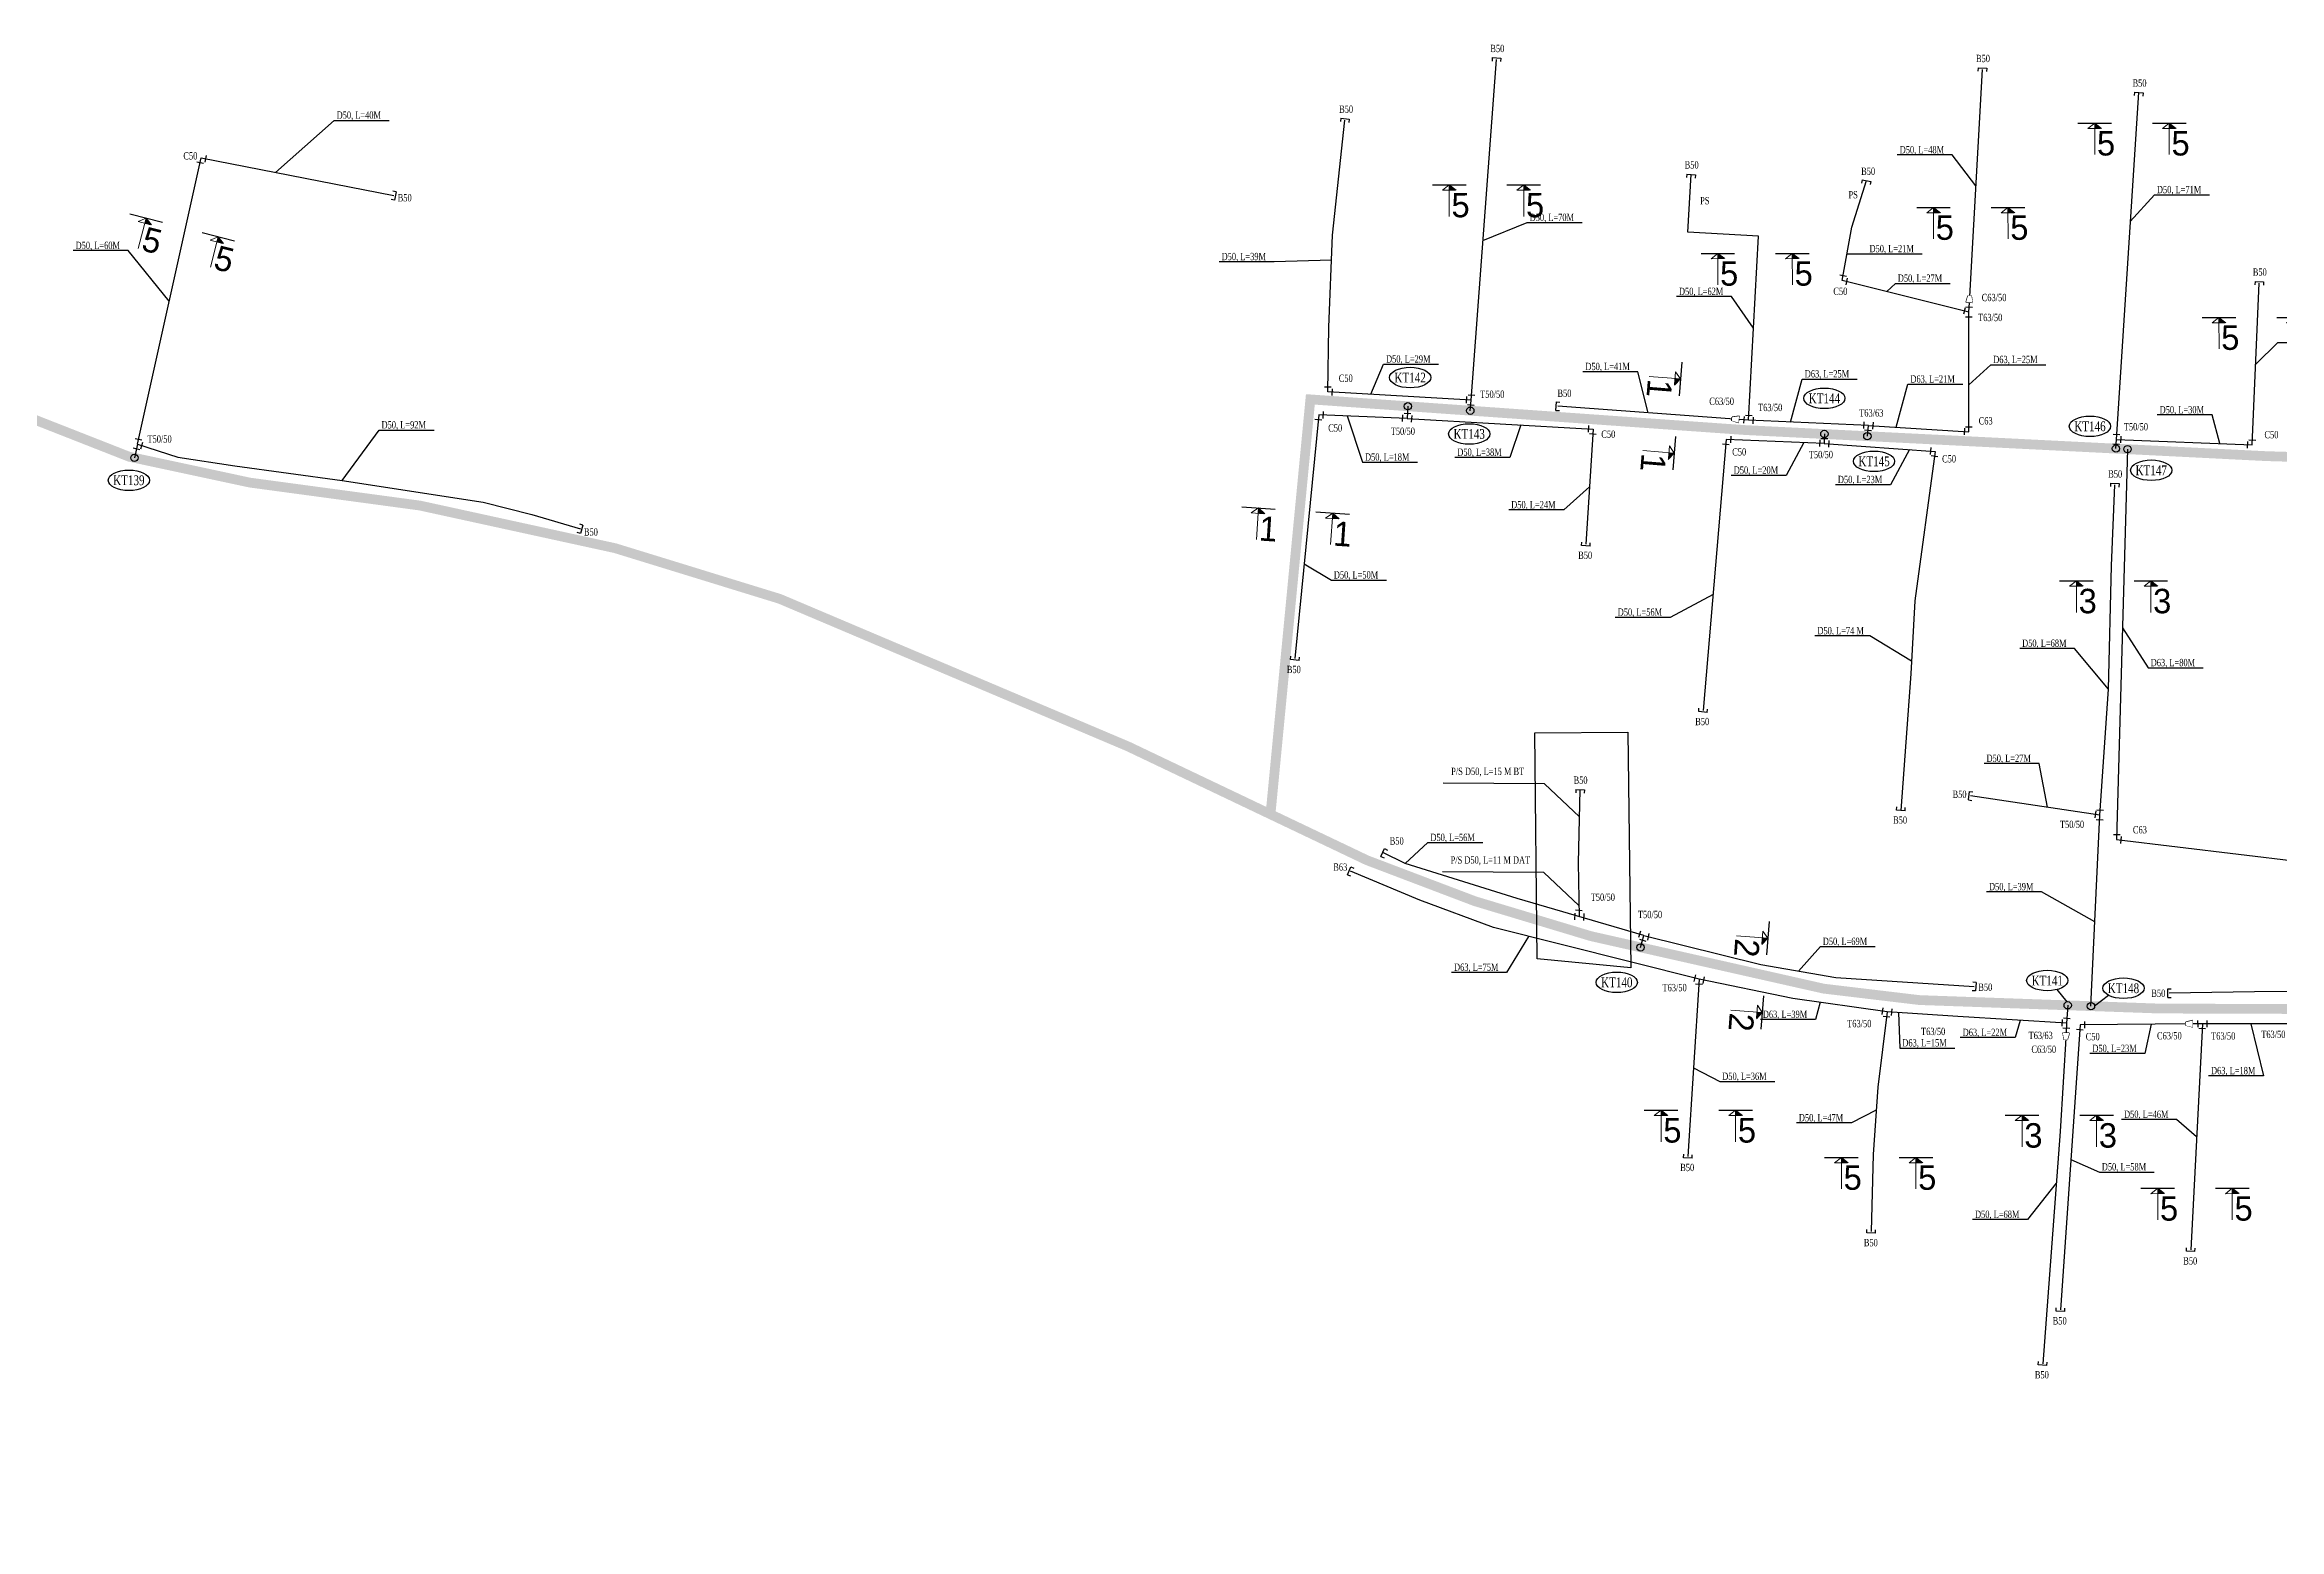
# Model space of a CAD drawing. Extents: x 549410 to 552487, y 2341005 to 2344743.
# Drawn here: x 551058.5 to 551515.7, y 2341126.9 to 2341430.6 of the extents above; entities that cross this region are included whole.
import ezdxf
from ezdxf.enums import TextEntityAlignment as Align

# ---------------------------------------------------------------- set-up
doc = ezdxf.new("R2010")
doc.units = 0
doc.header["$MEASUREMENT"] = 0
doc.set_wipeout_variables(frame=1)
doc.linetypes.add('DASHED', pattern=[0.75, 0.5, -0.25])
for name, color, linetype in [('110', 5, 'DASHED'), ('225', 5, 'DASHED'), ('50', 2, 'Continuous'), ('63', 1, 'Continuous'), ('ten dai khoi thuy', 210, 'Continuous'), ('Text D-L', 7, 'Continuous'), ('Text phu kien', 2, 'Continuous')]:
    doc.layers.add(name, color=color, linetype=linetype)
doc.layers.add('MC', color=7, linetype='Continuous', lineweight=13)
doc.styles.add('HH', font='VHHELS.TTF')
doc.styles.add('Text', font='vntimeh.shx', dxfattribs={"width": 0.75, "bigfont": 'vn.shx'})
doc.styles.add('TextNode', font='vntimeh1.shx', dxfattribs={"width": 0.7, "bigfont": 'vn.shx'})
doc.linetypes.add('ZIGZAG', pattern='A,0.0001,-0.2,[131,ltypeshp.shx,S=0.2,R=0,X=-0.2,Y=0],-0.4,[131,ltypeshp.shx,S=0.2,R=180,X=0.2,Y=0],-0.2', length=0.8001)

# ---------------------------------------------------------------- blocks, each defined once
blk = doc.blocks.new('pt')
at = {"color": 3, "linetype": 'Continuous'}
blk.add_line((0.96, -0.69), (0.96, 0.69), dxfattribs=at)
blk = doc.blocks.new('bit')
at = {"color": 3, "linetype": 'Continuous'}
for points in [[(-0.3, -0.88), (-0.3, 0.88)], [(-0.3, 0.88), (0.39, 0.88)], [(-0.3, -0.88), (0.39, -0.88)]]:
    blk.add_lwpolyline(points, dxfattribs=at)
blk = doc.blocks.new('con')
at = {"color": 3, "linetype": 'Continuous'}
for points in [[(0, 0.67), (0, -0.67)], [(0, 0.67), (1.39, 0.34)], [(1.39, 0.34), (1.39, -0.34)], [(0, -0.67), (1.39, -0.34)]]:
    blk.add_lwpolyline(points, dxfattribs=at)
at = {"linetype": 'Continuous'}
blk.add_wipeout([(0, 0.67), (0, -0.67), (1.39, -0.34), (1.39, 0.34)], dxfattribs=at)
blk = doc.blocks.new('Daudai')
at = {"layer": 'ten dai khoi thuy', "color": 3}
blk.add_circle((0, 0), 0.75, dxfattribs=at)
blk = doc.blocks.new('Mc1-1')
at = {"layer": 'MC'}
for points in [[(-7.04, -0.89), (-8.44, 0.21), (-8.43, -0.89)], [(8.21, -0.89), (6.81, 0.21), (6.81, -0.89)]]:
    blk.add_hatch(color=256, dxfattribs=at).paths.add_polyline_path(points)
at = {"layer": '63'}
for points in [[(-11.87, 0.21), (-5, 0.21)], [(3.37, 0.21), (10.24, 0.21)]]:
    blk.add_lwpolyline(points, dxfattribs=at)
at = {"layer": 'MC'}
for p, q in [((-8.44, 0.21), (-9.83, -0.9)), ((-8.44, 0.21), (-8.42, -6.23)), ((-8.44, 0.21), (-7.04, -0.89)), ((6.81, 0.21), (5.41, -0.9)), ((6.81, 0.21), (6.82, -6.23)), ((6.81, 0.21), (8.21, -0.89)), ((-9.83, -0.9), (-7.23, -0.89)), ((5.41, -0.9), (8.01, -0.89))]:
    blk.add_line(p, q, dxfattribs=at)
at = {"style": 'HH'}
for p in [(-7.97, -6.42), (7.27, -6.42)]:
    blk.add_text('1', height=5, rotation=0.112, dxfattribs=at).set_placement(p)
blk = doc.blocks.new('Mc2-2')
at = {"layer": 'MC'}
for points in [[(-7.04, -0.86), (-8.44, 0.24), (-8.43, -0.86)], [(8.21, -0.86), (6.81, 0.24), (6.81, -0.86)]]:
    blk.add_hatch(color=256, dxfattribs=at).paths.add_polyline_path(points)
at = {"layer": '63'}
for points in [[(-11.87, 0.24), (-5, 0.24)], [(3.37, 0.24), (10.24, 0.24)]]:
    blk.add_lwpolyline(points, dxfattribs=at)
at = {"layer": 'MC'}
for p, q in [((-8.44, 0.24), (-9.83, -0.86)), ((-8.44, 0.24), (-8.42, -6.2)), ((-8.44, 0.24), (-7.04, -0.86)), ((6.81, 0.24), (5.41, -0.86)), ((6.81, 0.24), (6.82, -6.2)), ((6.81, 0.24), (8.21, -0.86)), ((-9.83, -0.86), (-7.23, -0.86)), ((5.41, -0.86), (8.01, -0.86))]:
    blk.add_line(p, q, dxfattribs=at)
at = {"style": 'HH'}
for p in [(-7.97, -6.39), (7.27, -6.39)]:
    blk.add_text('2', height=5, rotation=0.112, dxfattribs=at).set_placement(p)
blk = doc.blocks.new('Mc3-3')
at = {"layer": 'MC'}
for points in [[(-6.69, -0.88), (-8.09, 0.22), (-8.09, -0.88)], [(8.55, -0.88), (7.15, 0.22), (7.15, -0.88)]]:
    blk.add_hatch(color=256, dxfattribs=at).paths.add_polyline_path(points)
at = {"layer": '63'}
for points in [[(-11.53, 0.22), (-4.66, 0.22)], [(3.72, 0.22), (10.59, 0.22)]]:
    blk.add_lwpolyline(points, dxfattribs=at)
at = {"layer": 'MC'}
for p, q in [((-8.09, 0.22), (-9.49, -0.89)), ((-8.09, 0.22), (-8.08, -6.22)), ((-8.09, 0.22), (-6.69, -0.88)), ((7.15, 0.22), (5.76, -0.89)), ((7.15, 0.22), (7.17, -6.22)), ((7.15, 0.22), (8.55, -0.88)), ((-9.49, -0.89), (-6.88, -0.88)), ((5.76, -0.89), (8.36, -0.88))]:
    blk.add_line(p, q, dxfattribs=at)
at = {"style": 'HH'}
for p in [(-7.62, -6.41), (7.62, -6.41)]:
    blk.add_text('3', height=5, rotation=0.112, dxfattribs=at).set_placement(p)
blk = doc.blocks.new('Mc5-5')
at = {"layer": 'MC'}
for points in [[(-6.77, -0.84), (-8.17, 0.25), (-8.17, -0.85)], [(8.47, -0.84), (7.07, 0.25), (7.07, -0.85)]]:
    blk.add_hatch(color=256, dxfattribs=at).paths.add_polyline_path(points)
at = {"layer": '63'}
for points in [[(-11.61, 0.25), (-4.74, 0.25)], [(3.64, 0.25), (10.51, 0.25)]]:
    blk.add_lwpolyline(points, dxfattribs=at)
at = {"layer": 'MC'}
for p, q in [((-8.17, 0.25), (-9.57, -0.85)), ((-8.17, 0.25), (-8.16, -6.19)), ((-8.17, 0.25), (-6.77, -0.84)), ((7.07, 0.25), (5.68, -0.85)), ((7.07, 0.25), (7.08, -6.19)), ((7.07, 0.25), (8.47, -0.84)), ((-9.57, -0.85), (-6.96, -0.84)), ((5.68, -0.85), (8.28, -0.84))]:
    blk.add_line(p, q, dxfattribs=at)
at = {"style": 'HH'}
for p in [(-7.71, -6.37), (7.54, -6.37)]:
    blk.add_text('5', height=5, rotation=0.112, dxfattribs=at).set_placement(p)

msp = doc.modelspace()

# ---------------------------------------------------------------- linework, layer by layer
at = {"layer": '110', "color": 4, "ltscale": 10, "const_width": 2}
msp.add_lwpolyline([(551309.32, 2341273.18), (551317.48, 2341358.06), (551406.55, 2341351.78), (551513.05, 2341346.45), (551658.49, 2341342.17), (551713.08, 2341338.37), (551716.62, 2341333.38), (551836.07, 2341317.04), (551894.22, 2341309.17), (551927.39, 2341308.38)], dxfattribs=at)
at = {"layer": '225', "ltscale": 10, "const_width": 2}
msp.add_lwpolyline([(551048.03, 2341357.22), (551075.78, 2341346.33), (551100.46, 2341341.04), (551135.28, 2341336.34), (551175.22, 2341327.62), (551208.88, 2341317.26), (551280.22, 2341287.04), (551329.06, 2341263.78), (551351.14, 2341255.4), (551374.92, 2341248.24), (551422.5, 2341237.51), (551442.1, 2341235.17), (551491.14, 2341233.44), (551541.52, 2341233.27), (551637.57, 2341228.33), (551657.46, 2341226.63), (551712.64, 2341219.18), (551789.32, 2341214.3), (551801.84, 2341213.39), (551820.15, 2341209.44), (551858.23, 2341193.17), (552000.38, 2341127.9)], dxfattribs=at)
at = {"layer": '50'}
for points in [[(551350.37, 2341357.92), (551355.56, 2341427.61)], [(551452.32, 2341377.91), (551454.99, 2341425.56)], [(551482.41, 2341349.88), (551486.98, 2341420.83)], [(551321.04, 2341359.62), (551321.24, 2341372.82), (551321.98, 2341391.68), (551324.54, 2341415.19)], [(551077.46, 2341348.91), (551090.5, 2341407.46)], [(551090.5, 2341407.46), (551129.95, 2341399.75)], [(551409.21, 2341391.47), (551394.75, 2341392.26), (551395.39, 2341404.08)], [(551428.29, 2341393.27), (551431.26, 2341402.82)], [(551407.14, 2341353.8), (551409.19, 2341391.47)], [(551426.32, 2341382.39), (551428.29, 2341393.27)], [(551452.21, 2341375.91), (551426.32, 2341382.39)], [(551510.18, 2341348.75), (551511.65, 2341381.85)], [(551350.37, 2341357.92), (551321.04, 2341359.62)], [(551319.2, 2341354.91), (551314.31, 2341305.05)], [(551337.28, 2341354.16), (551319.2, 2341354.91)], [(551337.41, 2341356.65), (551337.28, 2341354.16)], [(551337.28, 2341354.16), (551375.33, 2341351.98)], [(551350.21, 2341355.75), (551350.37, 2341357.92)], [(551405.14, 2341353.95), (551368.1, 2341356.66)], [(551375.33, 2341351.98), (551373.85, 2341328.41)], [(551402.59, 2341349.88), (551397.84, 2341294.4)], [(551422.64, 2341349.04), (551402.59, 2341349.88)], [(551422.65, 2341350.98), (551422.64, 2341349.04)], [(551422.64, 2341349.04), (551445.32, 2341347.43)], [(551482.32, 2341347.99), (551482.41, 2341349.88)], [(551482.41, 2341349.88), (551510.18, 2341348.75)], [(551077.46, 2341348.91), (551076.85, 2341346.1)], [(551077.46, 2341348.91), (551085.77, 2341346.27), (551097.39, 2341344.48), (551119.36, 2341341.5), (551148.23, 2341337.06), (551158.16, 2341334.51), (551168.1, 2341331.57)], [(551445.32, 2341347.43), (551441.17, 2341316.83), (551440.35, 2341301.93), (551438.29, 2341273.95)], [(551479.03, 2341273.03), (551480.8, 2341298.75), (551481.39, 2341324.03), (551482.08, 2341340.56)], [(551479.03, 2341273.03), (551452.55, 2341276.94)], [(551477.21, 2341233.93), (551479.03, 2341273.03)], [(551385.74, 2341248.35), (551359.82, 2341255.94), (551336.89, 2341263.14), (551332.3, 2341265.36)], [(551385.05, 2341245.95), (551385.74, 2341248.35)], [(551385.74, 2341248.35), (551409.68, 2341242.42), (551425.03, 2341239.76), (551453.34, 2341237.94)], [(551397.06, 2341239.42), (551394.73, 2341203.17)], [(551585.06, 2341234.86), (551541.54, 2341237.11), (551510.66, 2341236.89), (551493.24, 2341236.6)], [(551435.49, 2341232.77), (551433.57, 2341217.35), (551432.65, 2341203.6), (551432.22, 2341187.8)], [(551475, 2341230.12), (551470.97, 2341171.79)], [(551498, 2341230.31), (551475, 2341230.12)], [(551500, 2341230.33), (551497.63, 2341184.06)], [(551472.11, 2341228.44), (551470.89, 2341208.25), (551467.33, 2341160.76)]]:
    msp.add_lwpolyline(points, dxfattribs=at)
at = {"layer": '50', "color": 1}
for points in [[(551372.35, 2341263.22), (551372.68, 2341278.21)], [(551372.53, 2341252.22), (551372.35, 2341263.22)]]:
    msp.add_lwpolyline(points, dxfattribs=at)
at = {"layer": '63', "color": 6}
for points in [[(551452.21, 2341375.91), (551452.32, 2341377.91)], [(551452.23, 2341351.41), (551452.21, 2341375.91)], [(551407.14, 2341353.8), (551405.14, 2341353.95)], [(551431.68, 2341352.74), (551407.14, 2341353.8)], [(551431.45, 2341350.54), (551431.68, 2341352.74)], [(551431.68, 2341352.74), (551452.23, 2341351.41)], [(551484.68, 2341347.87), (551482.45, 2341268.03)], [(551482.45, 2341268.03), (551519.9, 2341263.54), (551540.36, 2341260.78), (551548.74, 2341260.44), (551576.72, 2341260.08), (551601.65, 2341257.91)], [(551397.06, 2341239.42), (551354.96, 2341249.99), (551339.87, 2341255.63), (551325.68, 2341261.52)], [(551435.49, 2341232.77), (551416.22, 2341235.51), (551397.06, 2341239.42)], [(551449.99, 2341231.79), (551435.49, 2341232.77)], [(551472.23, 2341230.44), (551449.99, 2341231.79)], [(551472.23, 2341230.44), (551472.11, 2341228.44)], [(551472.44, 2341234.1), (551472.23, 2341230.44)], [(551500, 2341230.33), (551498, 2341230.31)], [(551518.1, 2341230.33), (551500, 2341230.33)]]:
    msp.add_lwpolyline(points, dxfattribs=at)
at = {"layer": '63', "linetype": 'ZIGZAG', "ltscale": 10}
msp.add_lwpolyline([(551383.08, 2341241.77), (551363.86, 2341243.58), (551363.4, 2341289.81), (551382.42, 2341290.01)], close=True, dxfattribs=at)
at = {"layer": 'ten dai khoi thuy', "color": 3, "linetype": 'ByBlock'}
for points in [[(551472.32, 2341234.84), (551470.28, 2341237.32)], [(551477.96, 2341234), (551480.78, 2341236.16)]]:
    msp.add_lwpolyline(points, dxfattribs=at)
for centre in [(551337.9, 2341362.53), (551422.65, 2341358.28), (551477, 2341352.55), (551349.99, 2341350.99), (551432.82, 2341345.39), (551489.54, 2341343.56), (551075.72, 2341341.51), (551380.18, 2341238.79), (551468.27, 2341239.17), (551483.86, 2341237.59)]:
    msp.add_ellipse(centre, major_axis=(-4.22, 0), ratio=0.497929, dxfattribs=at)
at = {"layer": 'Text D-L', "color": 9}
for points in [[(551105.69, 2341404.49), (551117.73, 2341415.15), (551128.98, 2341415.15)], [(551453.65, 2341401.74), (551448.82, 2341408.06), (551437.57, 2341408.06)], [(551485.24, 2341394.42), (551490.2, 2341399.91), (551501.45, 2341399.91)], [(551352.8, 2341390.59), (551361.85, 2341394.22), (551373.1, 2341394.22)], [(551083.98, 2341378.18), (551075.57, 2341388.49), (551064.32, 2341388.49)], [(551321.78, 2341386.51), (551310.07, 2341386.21), (551298.82, 2341386.21)], [(551427.3, 2341387.83), (551431.39, 2341387.83), (551442.64, 2341387.83)], [(551435.44, 2341380.11), (551437.18, 2341381.79), (551448.43, 2341381.79)], [(551408.16, 2341372.64), (551403.65, 2341379.08), (551392.4, 2341379.08)], [(551510.92, 2341365.3), (551515.45, 2341369.72), (551526.7, 2341369.72)], [(551329.87, 2341359.11), (551332.47, 2341365.25), (551343.72, 2341365.25)], [(551386.62, 2341355.31), (551384.51, 2341363.72), (551373.26, 2341363.72)], [(551452.23, 2341361.02), (551456.71, 2341365.15), (551467.96, 2341365.15)], [(551415.72, 2341353.43), (551418.14, 2341362.22), (551429.39, 2341362.22)], [(551437.33, 2341352.37), (551439.76, 2341361.16), (551451.01, 2341361.16)], [(551325.02, 2341354.67), (551328.17, 2341345.19), (551339.42, 2341345.19)], [(551503.57, 2341349.02), (551502.01, 2341354.87), (551490.76, 2341354.87)], [(551119.36, 2341341.5), (551126.92, 2341351.78), (551138.17, 2341351.78)], [(551360.53, 2341352.83), (551358.3, 2341346.18), (551347.05, 2341346.18)], [(551418.45, 2341349.21), (551414.86, 2341342.52), (551403.61, 2341342.52)], [(551440.05, 2341347.8), (551436.17, 2341340.6), (551424.92, 2341340.6)], [(551374.59, 2341340.2), (551369.32, 2341335.44), (551358.07, 2341335.44)], [(551316.21, 2341324.43), (551321.78, 2341321.08), (551333.03, 2341321.08)], [(551399.88, 2341318.17), (551391.12, 2341313.47), (551379.87, 2341313.47)], [(551440.49, 2341304.5), (551431.98, 2341309.67), (551420.73, 2341309.67)], [(551483.66, 2341311.34), (551488.93, 2341303.14), (551500.18, 2341303.14)], [(551480.8, 2341298.75), (551473.87, 2341307.1), (551462.62, 2341307.1)], [(551468.3, 2341274.62), (551466.58, 2341283.56), (551455.33, 2341283.56)], [(551372.56, 2341272.67), (551365.39, 2341279.44), (551344.65, 2341279.53)], [(551336.89, 2341263.14), (551341.54, 2341267.38), (551352.79, 2341267.38)], [(551372.44, 2341254.53), (551365.27, 2341261.3), (551344.53, 2341261.39)], [(551478.01, 2341251.2), (551467.1, 2341257.3), (551455.85, 2341257.3)], [(551362.1, 2341248.2), (551357.63, 2341240.82), (551346.38, 2341240.82)], [(551417.35, 2341241.09), (551421.83, 2341246.11), (551433.08, 2341246.11)], [(551421.82, 2341234.72), (551420.81, 2341231.18), (551409.56, 2341231.18)], [(551437.81, 2341232.62), (551438.11, 2341225.35), (551449.36, 2341225.35)], [(551462.72, 2341231.01), (551461.71, 2341227.48), (551450.46, 2341227.48)], [(551489.5, 2341230.24), (551488.24, 2341224.21), (551476.99, 2341224.21)], [(551509.89, 2341230.33), (551512.52, 2341219.67), (551501.27, 2341219.67)], [(551395.9, 2341221.3), (551401.26, 2341218.5), (551412.51, 2341218.5)], [(551433.26, 2341212.66), (551428.18, 2341210.03), (551416.93, 2341210.03)], [(551498.82, 2341207.2), (551494.73, 2341210.73), (551483.48, 2341210.73)], [(551473.09, 2341202.57), (551478.92, 2341199.99), (551490.17, 2341199.99)], [(551470.11, 2341197.74), (551464.24, 2341190.26), (551452.99, 2341190.26)]]:
    msp.add_lwpolyline(points, dxfattribs=at)

# ---------------------------------------------------------------- block references
at = {"layer": '50'}
for name, p, rotation in [('bit', (551355.56, 2341427.61), 265.7365217519531), ('bit', (551454.99, 2341425.56), 266.799225305004), ('bit', (551486.96, 2341420.53), 265.1501548360788), ('bit', (551324.54, 2341415.19), 263.7757475264119), ('pt', (551090.5, 2341407.46), 257.4363846258463), ('pt', (551090.5, 2341407.46), 348.9410038113891), ('bit', (551395.37, 2341403.78), 266.8806379480253), ('bit', (551129.95, 2341399.75), 168.9411558757506), ('bit', (551431.21, 2341402.53), 259.7385348345296), ('pt', (551426.32, 2341382.39), 79.7386868737914), ('pt', (551426.32, 2341382.39), 345.9483117189651), ('bit', (551511.65, 2341381.85), 267.4560246436988), ('pt', (551452.21, 2341375.91), 165.9484637491775), ('pt', (551452.21, 2341375.91), 86.79937732614736), ('pt', (551452.21, 2341375.91), 270.0554066365822), ('pt', (551321.04, 2341359.62), 89.13514621456277), ('pt', (551321.04, 2341359.62), 356.6783307306201), ('pt', (551350.37, 2341357.92), 176.678482785346), ('pt', (551350.37, 2341357.92), 85.7366737962514), ('pt', (551319.2, 2341354.91), 264.3928241198564), ('pt', (551319.2, 2341354.91), 357.633296376298), ('pt', (551337.28, 2341354.16), 177.6334483984259), ('pt', (551337.28, 2341354.16), 86.88684307886362), ('pt', (551337.28, 2341354.16), 356.7231344947958), ('pt', (551350.37, 2341357.92), 265.7365217652563), ('bit', (551368.1, 2341356.66), 355.8090159021572), ('pt', (551407.14, 2341353.8), 175.8091679689006), ('pt', (551407.14, 2341353.8), 86.8807899981118), ('pt', (551407.14, 2341353.8), 357.5115613319605), ('pt', (551077.46, 2341348.91), 77.4365366466998), ('pt', (551077.46, 2341348.91), 342.4236067812358), ('pt', (551375.33, 2341351.98), 176.7232865611137), ('pt', (551375.33, 2341351.98), 266.414893531777), ('pt', (551402.59, 2341349.88), 265.1031419087711), ('pt', (551402.59, 2341349.88), 357.5945974664145), ('pt', (551422.64, 2341349.04), 177.5947495222435), ('pt', (551422.64, 2341349.04), 89.95741934281517), ('pt', (551422.64, 2341349.04), 355.9501619202267), ('pt', (551431.68, 2341352.74), 177.5117133742077), ('pt', (551431.68, 2341352.74), 264.152745624868), ('pt', (551431.68, 2341352.74), 356.3150860447275), ('pt', (551452.23, 2341351.41), 176.3152381066527), ('pt', (551452.23, 2341351.41), 90.05555868840327), ('pt', (551482.41, 2341349.88), 267.3636779640113), ('pt', (551482.41, 2341349.88), 87.30220701446832), ('pt', (551482.41, 2341349.88), 357.6790633708468), ('pt', (551510.18, 2341348.75), 177.6792153863988), ('pt', (551510.18, 2341348.75), 87.45617668528267), ('pt', (551077.46, 2341348.91), 257.8984270062609), ('pt', (551445.32, 2341347.43), 175.9503139423163), ('pt', (551445.32, 2341347.43), 262.2769642777432), ('bit', (551482.08, 2341340.56), 267.6063012165414), ('bit', (551168.1, 2341331.57), 163.5303358417817), ('bit', (551373.85, 2341328.41), 86.41504557450901), ('bit', (551314.31, 2341305.05), 84.39297617917194), ('bit', (551397.84, 2341294.4), 85.10329395529023), ('bit', (551372.67, 2341277.91), 267.4560246436988), ('bit', (551452.55, 2341276.94), 351.6047727421678), ('bit', (551438.31, 2341274.25), 85.79246764135675), ('pt', (551479.03, 2341273.03), 171.6049247813084), ('pt', (551479.03, 2341273.03), 267.3366074852693), ('pt', (551479.03, 2341273.03), 86.06094157417724), ('pt', (551482.45, 2341268.03), 88.40101026347558), ('pt', (551482.45, 2341268.03), 353.1718235139916), ('bit', (551325.68, 2341261.52), 337.4694814597133), ('bit', (551332.57, 2341265.23), 335.5010213207782), ('pt', (551372.53, 2341252.22), 177.0354300784317), ('pt', (551372.49, 2341254.53), 264.6444907418605), ('pt', (551372.53, 2341252.22), 356.7287438791809), ('pt', (551385.74, 2341248.35), 163.6828924032552), ('pt', (551385.74, 2341248.35), 346.0745618185521), ('pt', (551385.74, 2341248.35), 253.9756184080816), ('pt', (551397.06, 2341239.42), 165.900889432474), ('pt', (551397.06, 2341239.42), 348.4764255251121), ('pt', (551397.06, 2341239.42), 266.3181875841499), ('bit', (551453.34, 2341237.94), 176.332378303695), ('bit', (551493.24, 2341236.6), 0.9430997920762725), ('pt', (551435.49, 2341232.77), 171.904899984869), ('pt', (551435.49, 2341232.77), 262.9029614043644), ('pt', (551435.49, 2341232.77), 356.1178678673981), ('pt', (551472.23, 2341230.44), 176.5159206993289), ('pt', (551472.23, 2341230.44), 86.71188427732098), ('pt', (551475, 2341230.12), 0.4897435232122997), ('pt', (551500, 2341230.33), 180.4895914631141), ('pt', (551472.23, 2341230.44), 266.5550796250249), ('pt', (551475, 2341230.12), 266.0470239120471), ('pt', (551500, 2341230.33), 267.0698728587656), ('bit', (551394.73, 2341203.17), 86.31833962963617), ('bit', (551432.22, 2341187.8), 88.44976522321633), ('bit', (551497.63, 2341184.06), 87.07002488280172), ('bit', (551470.97, 2341171.79), 86.04717593895535), ('bit', (551467.33, 2341160.76), 85.70646543825453)]:
    msp.add_blockref(name, p, dxfattribs=dict(at, rotation=rotation))
msp.add_blockref('pt', (551500, 2341230.33), dxfattribs=at)
at = {"layer": '63'}
for name, p in [('Mc5-5', (551486.15, 2341414.32)), ('Mc5-5', (551354.07, 2341401.68)), ('Mc5-5', (551453.16, 2341397.07)), ('Mc5-5', (551409.03, 2341387.69)), ('Mc5-5', (551511.57, 2341374.56)), ('Mc3-3', (551482.31, 2341320.71)), ('Mc5-5', (551397.42, 2341212.38)), ('Mc3-3', (551471.2, 2341211.39)), ('Mc5-5', (551434.31, 2341202.72)), ('Mc5-5', (551499.05, 2341196.41))]:
    msp.add_blockref(name, p, dxfattribs=at)
for name, p, rotation in [('Mc5-5', (551087.1, 2341392.86), 345.5320747569702), ('Mc1-1', (551392.29, 2341353.85), 265.2120815372263), ('Mc1-1', (551315.25, 2341335.06), 356.0799825135967), ('Mc2-2', (551410.21, 2341239.43), 265.7357820054914)]:
    msp.add_blockref(name, p, dxfattribs=dict(at, rotation=rotation))
at = {"layer": 'ten dai khoi thuy'}
for p in [(551337.41, 2341356.65), (551350.21, 2341355.75), (551422.65, 2341350.98), (551431.45, 2341350.54), (551076.85, 2341346.1), (551482.32, 2341347.99), (551484.68, 2341347.87), (551385.05, 2341245.95), (551472.44, 2341234.1), (551477.21, 2341233.93)]:
    msp.add_blockref('Daudai', p, dxfattribs=at)

# ---------------------------------------------------------------- texts
at = {"layer": 'ten dai khoi thuy', "color": 2, "style": 'TextNode', "width": 0.75}
for s, p in [('KT142', (551337.9, 2341362.53)), ('KT144', (551422.65, 2341358.28)), ('KT146', (551477, 2341352.55)), ('KT143', (551349.99, 2341350.99)), ('KT145', (551432.82, 2341345.39)), ('KT147', (551489.54, 2341343.56)), ('KT139', (551075.72, 2341341.51)), ('KT140', (551380.18, 2341238.79)), ('KT141', (551468.27, 2341239.17)), ('KT148', (551483.86, 2341237.59))]:
    msp.add_text(s, height=2, dxfattribs=at).set_placement(p, align=Align.MIDDLE)
at = {"layer": 'Text D-L', "color": 4, "style": 'Text', "width": 0.75}
for s, p in [('D50, L=40m', (551118.23, 2341415.03)), ('D50, L=48m', (551438.07, 2341407.94)), ('D50, L=70m', (551362.35, 2341394.1)), ('D50, L=60m', (551064.82, 2341388.37)), ('D50, L=21m', (551431.89, 2341387.71)), ('D50, L=27m', (551437.68, 2341381.67)), ('D50, L=29m', (551332.97, 2341365.13)), ('D50, L=41m', (551373.76, 2341363.6)), ('D63, L=25m', (551418.64, 2341362.1)), ('D63, L=21m', (551440.26, 2341361.04)), ('D63, L=25m', (551457.21, 2341365.03)), ('D50, L=92m', (551127.42, 2341351.66)), ('D50, L=30m', (551491.26, 2341354.75)), ('D50, L=18m', (551328.67, 2341345.07)), ('D50, L=38m', (551347.55, 2341346.06)), ('D50, L=20m', (551404.11, 2341342.4)), ('D50, L=23m', (551425.42, 2341340.48)), ('D50, L=24m', (551358.57, 2341335.32)), ('D50, L=50m', (551322.28, 2341320.96)), ('D50, L=56m', (551380.37, 2341313.35)), ('D50, L=68m', (551463.12, 2341306.98)), ('D63, L=80m', (551489.43, 2341303.02)), ('D50, L=27m', (551455.83, 2341283.44)), ('D50, L=39m', (551456.35, 2341257.18)), ('D50, L=69m', (551422.33, 2341245.99)), ('D63, L=75m', (551346.88, 2341240.7)), ('D63, L=39m', (551410.06, 2341231.06)), ('D63, L=15m', (551438.61, 2341225.23)), ('D63, L=22m', (551450.96, 2341227.36)), ('D50, L=23m', (551477.49, 2341224.09)), ('D63, L=18m', (551501.77, 2341219.55)), ('D50, L=46m', (551483.98, 2341210.61)), ('D50, L=58m', (551479.42, 2341199.87)), ('D50, L=68m', (551453.49, 2341190.14))]:
    msp.add_text(s, height=1.5, dxfattribs=at).set_placement(p, align=Align.BOTTOM_LEFT)
at = {"layer": 'Text D-L', "color": 1, "style": 'Text', "width": 0.75}
for s, p in [('ps', (551397.23, 2341397.53)), ('ps', (551427.59, 2341398.74)), ('D50, L=39m', (551299.32, 2341386.09)), (' p/s D50, L=15 m bt', (551345.86, 2341280.77)), (' p/s D50, L=11 m dat', (551345.74, 2341262.63)), ('D50, L=36m', (551401.76, 2341218.38)), ('D50, L=47m', (551417.43, 2341209.91))]:
    msp.add_text(s, height=1.5, dxfattribs=at).set_placement(p, align=Align.BOTTOM_LEFT)
at = {"layer": 'Text D-L', "color": 40, "true_color": 0xf8d731, "style": 'Text', "width": 0.75}
for s, p in [('D50, L=71m', (551490.7, 2341399.79)), ('D50, L=62m', (551392.9, 2341378.96)), ('D50, L=74 m', (551421.23, 2341309.55)), ('D50, L=56m', (551342.04, 2341267.26))]:
    msp.add_text(s, height=1.5, dxfattribs=at).set_placement(p, align=Align.BOTTOM_LEFT)
at = {"layer": 'Text phu kien', "color": 4, "style": 'Text', "width": 0.75}
for s, p in [('B50', (551355.73, 2341429.85)), ('B50', (551455.11, 2341427.81)), ('B50', (551487.15, 2341422.78)), ('B50', (551324.79, 2341417.43)), ('C50', (551088.3, 2341407.89)), ('B50', (551395.5, 2341406.03)), ('B50', (551431.61, 2341404.74)), ('B50', (551132.16, 2341399.32)), ('C50', (551425.92, 2341380.18)), ('B50', (551511.75, 2341384.1)), ('T63/50', (551456.58, 2341374.82)), ('C50', (551324.72, 2341362.39)), ('T50/50', (551354.7, 2341359.12)), ('B50', (551369.47, 2341359.31)), ('T63/50', (551411.56, 2341356.41)), ('T63/63', (551432.26, 2341355.29)), ('C63', (551455.66, 2341353.68)), ('T50/50', (551082, 2341349.96)), ('C50', (551322.56, 2341352.22)), ('T50/50', (551336.4, 2341351.55)), ('C50', (551378.44, 2341350.94)), ('T50/50', (551486.4, 2341352.47)), ('C50', (551514.14, 2341350.86)), ('C50', (551405.23, 2341347.33)), ('T50/50', (551421.94, 2341346.78)), ('C50', (551448.17, 2341345.91)), ('B50', (551482.17, 2341342.8)), ('B50', (551170.26, 2341330.94)), ('B50', (551373.71, 2341326.17)), ('B50', (551314.09, 2341302.81)), ('B50', (551397.65, 2341292.16)), ('B50', (551372.77, 2341280.16)), ('B50', (551450.32, 2341277.27)), ('B50', (551438.15, 2341272)), ('T50/50', (551473.33, 2341271.12)), ('B50', (551335.15, 2341267.73)), ('C63', (551487.22, 2341270.02)), ('B63', (551323.6, 2341262.38)), ('T50/50', (551377.32, 2341256.22)), ('T50/50', (551386.98, 2341252.68)), ('T63/50', (551392.01, 2341237.73)), ('B50', (551455.58, 2341237.8)), ('B50', (551490.99, 2341236.57)), ('T63/50', (551429.8, 2341230.37)), ('T63/50', (551444.91, 2341228.76)), ('T63/63', (551466.92, 2341227.94)), ('C50', (551477.56, 2341227.7)), ('T63/50', (551504.27, 2341227.83)), ('T63/50', (551514.53, 2341228.16)), ('B50', (551394.59, 2341200.93)), ('B50', (551432.16, 2341185.55)), ('B50', (551497.52, 2341181.81)), ('B50', (551470.81, 2341169.55)), ('B50', (551467.16, 2341158.52))]:
    msp.add_text(s, height=1.5, dxfattribs=at).set_placement(p, align=Align.MIDDLE_CENTER)

# ---------------------------------------------------------------- next in the draw order: block references
at = {"layer": '50'}
for p, rotation in [((551452.32, 2341377.91), 86.79937735278615), ((551405.14, 2341353.95), 175.8091679156824), ((551498, 2341230.31), 180.4895914631141), ((551472.11, 2341228.44), 266.5550796250249)]:
    msp.add_blockref('con', p, dxfattribs=dict(at, rotation=rotation))

# ---------------------------------------------------------------- next in the draw order: texts
at = {"layer": 'Text phu kien', "color": 4, "style": 'Text', "width": 0.75}
for p in [(551457.38, 2341378.91), (551401.63, 2341357.67), (551467.55, 2341225.1), (551493.25, 2341227.88)]:
    msp.add_text('C63/50', height=1.5, dxfattribs=at).set_placement(p, align=Align.MIDDLE_CENTER)

doc.saveas('drawing.dxf')
